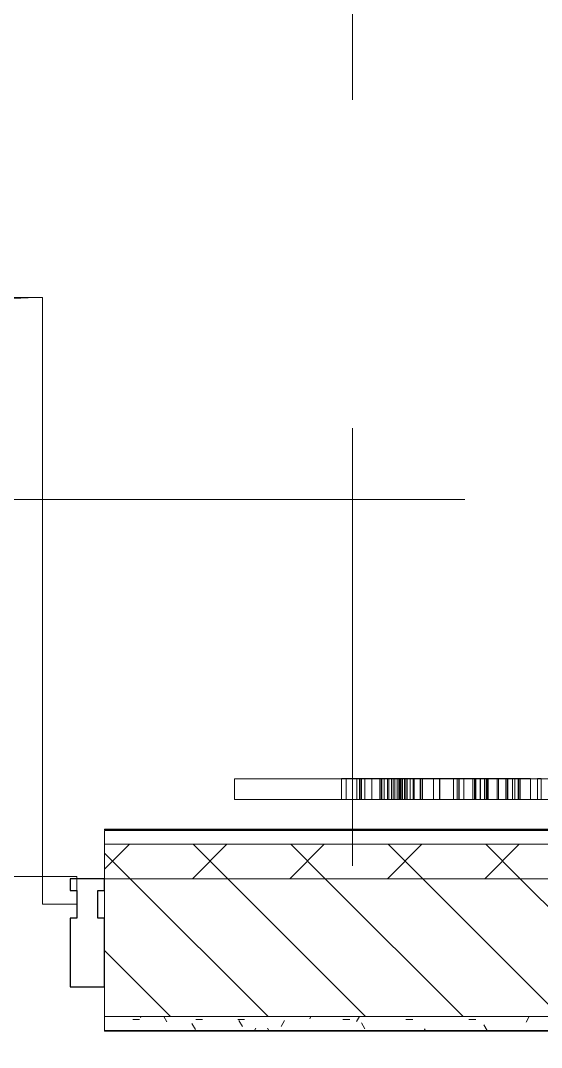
# Model space of a CAD drawing. Header units: millimetres. Extents: x 1322 to 199238, y -8553 to 29000.
# Drawn here: x 39947 to 40703, y 16205 to 17695 of the extents above; entities that cross this region are included whole.
import ezdxf

# ---------------------------------------------------------------- set-up
doc = ezdxf.new("R2010")
doc.units = ezdxf.units.MM
doc.linetypes.add('Осевая', pattern=[3175, 635, -476.25, 1587.5, -476.25])
for name, color, linetype, lineweight in [('A-DETL-GENF', 7, 'Continuous', 9), ('A-DOOR', 7, 'Continuous', 9), ('A-DOOR-1', 7, 'Continuous', 13), ('A-GLAZ-CWMG', 7, 'Continuous', 9), ('A-GLAZ-CWMG-1', 7, 'Continuous', 25), ('A-WALL', 7, 'Continuous', 9), ('I-WALL', 7, 'Continuous', 9), ('Оси-2', 7, 'Осевая', 9)]:
    doc.layers.add(name, color=color, linetype=linetype, lineweight=lineweight)
for name, color, linetype, lineweight, true_color in [('A-WALL-1', 7, 'Continuous', 9, 0x3c3c3c), ('A-WALL-FNSH-1', 7, 'Continuous', 9, 0x3c3c3c), ('I-FURN-1', 7, 'Continuous', 9, 0xf0f0f0)]:
    doc.layers.add(name, color=color, linetype=linetype, lineweight=lineweight, true_color=true_color)

# ---------------------------------------------------------------- blocks, each defined once
blk = doc.blocks.new('Дверь_Витражная_остекление_ - ВВ-14 остекление-32472302-План размещения напольных электротехнических лючков и розеток 1 этажа в осях 23_1-33')
at = {"layer": 'A-DETL-GENF'}
for p, q in [((-790, -20), (-835, -20)), ((-835, -20), (-835, -860)), ((-790, -860), (-790, -20)), ((840, -20), (840, -850)), ((885, -850), (885, -20)), ((-835, -860), (-790, -860)), ((840, -850), (885, -850))]:
    blk.add_line(p, q, dxfattribs=at)
at = {"layer": 'A-DOOR'}
for p, q in [((-835, -860), (-835, -20)), ((835, -850), (835, -20))]:
    blk.add_line(p, q, dxfattribs=at)
for centre, radius, start, end in [((-835, -20), 840, 270, 0), ((835, -20), 830, 180, 270)]:
    blk.add_arc(centre, radius, start, end, dxfattribs=at)
at = {"layer": 'A-DOOR-1'}
for p, q in [((-885, 20), (-835, 20)), ((-885, -20), (-885, 20)), ((-835, 20), (-835, -20)), ((835, 20), (885, 20)), ((835, -20), (835, 20)), ((885, 20), (885, -20)), ((-835, -20), (-885, -20)), ((885, -20), (835, -20))]:
    blk.add_line(p, q, dxfattribs=at)
blk = doc.blocks.new('Прямоугольный импост - Импост структурный с накладкой - 160мм Темный-31915521-План размещения напольных электротехнических лючков и розеток 1 этажа в осях 23_1-33')
at = {"layer": 'A-GLAZ-CWMG-1'}
for p, q in [((-25, 0), (-25, 17)), ((-25, 17), (25, 17)), ((25, 17), (25, 0)), ((-15, 0), (-25, 0)), ((-15, -40), (-15, 0)), ((25, 0), (15, 0)), ((15, 0), (15, -40)), ((-25, -140), (-25, -40)), ((-25, -40), (-15, -40)), ((15, -40), (25, -40)), ((25, -40), (25, -140)), ((25, -140), (-25, -140))]:
    blk.add_line(p, q, dxfattribs=at)
blk = doc.blocks.new('Прямоугольный импост - Импост структурный с накладкой - 160мм Темный-31239248-План размещения напольных электротехнических лючков и розеток 1 этажа в осях 23_1-33')
at = {"layer": 'A-GLAZ-CWMG-1'}
for p, q in [((0, 17), (-50, 17)), ((-50, 17), (-50, 0)), ((0, 0), (0, 17)), ((-50, 0), (-40, 0)), ((-40, 0), (-40, -40)), ((-10, -40), (-10, 0)), ((-10, 0), (0, 0)), ((-40, -40), (-50, -40)), ((-50, -40), (-50, -140)), ((0, -40), (-10, -40)), ((0, -140), (0, -40)), ((-50, -140), (0, -140))]:
    blk.add_line(p, q, dxfattribs=at)
blk = doc.blocks.new('вывеска в доо - вывеска в доо-30524903-План размещения напольных электротехнических лючков и розеток 1 этажа в осях 23_1-33')
at = {"layer": 'I-FURN-1'}
for p, q in [((-800, 0), (800, 0)), ((355, 0), (360.7, 0)), ((360.7, 0), (355, 0)), ((355, 0), (355, -30)), ((361.3, 0), (355.4, 0)), ((360.7, 0), (360.7, -30)), ((371.1, 0), (361.3, 0)), ((370.5, 0), (385.7, 0)), ((385.7, 0), (370.5, 0)), ((370.5, -30), (370.5, 0)), ((370.5, 0), (370.5, -30)), ((386.4, 0), (371.1, 0)), ((385.7, 0), (432.3, 0)), ((404.5, 0), (385.7, 0)), ((385.7, 0), (388.4, 0)), ((387.7, 0), (385.7, 0)), ((385.7, -30), (385.7, 0)), ((432.5, 0), (386.4, 0)), ((387.7, 0), (387.7, -30)), ((388.4, 0), (396.7, 0)), ((393.6, 0), (388.4, 0)), ((388.4, 0), (388.4, -30)), ((403.5, 0), (393.6, 0)), ((393.6, 0), (393.6, -30)), ((396.7, 0), (406.4, 0)), ((396.7, 0), (396.7, -30)), ((417.3, 0), (403.5, 0)), ((403.5, 0), (403.5, -30)), ((432.3, 0), (404.5, 0)), ((404.5, 0), (404.5, -30)), ((404.5, 0), (404.5, -30)), ((406.4, 0), (419, 0)), ((406.4, 0), (406.4, -30)), ((432.3, 0), (417.3, 0)), ((417.3, 0), (417.3, -30)), ((419, 0), (433.9, 0)), ((419, 0), (419, -30)), ((432.3, 0), (467.6, 0)), ((433.6, 0), (432.3, 0)), ((433.9, 0), (432.3, 0)), ((432.3, 0), (437.3, 0)), ((437.1, 0), (432.3, 0)), ((432.3, -30), (432.3, 0)), ((468.5, 0), (432.5, 0)), ((433.6, 0), (433.6, -30)), ((433.6, 0), (433.6, -30)), ((467.6, 0), (433.9, 0)), ((433.9, 0), (450.1, 0)), ((433.9, 0), (433.9, -30)), ((454.5, 0), (434.5, 0)), ((434.5, 0), (434.5, -30)), ((443.2, 0), (437.1, 0)), ((437.1, 0), (437.1, -30)), ((437.3, 0), (443.5, 0)), ((437.3, 0), (437.3, -30)), ((451.6, 0), (443.2, 0)), ((443.2, 0), (443.2, -30)), ((443.5, 0), (452.1, 0)), ((443.5, 0), (443.5, -30)), ((450.1, 0), (474.3, 0)), ((450.1, 0), (450.1, -30)), ((474, 0), (451.6, 0)), ((451.6, 0), (451.6, -30)), ((452.1, 0), (474.3, 0)), ((452.1, 0), (452.1, -30)), ((474.3, 0), (454.5, 0)), ((454.5, 0), (454.5, -30)), ((467.6, 0), (467.6, -30)), ((467.6, 0), (467.6, -30)), ((475.2, 0), (468.5, 0)), ((474, 0), (474, -30)), ((474.3, 0), (502, 0)), ((502, 0), (474.3, 0)), ((474.3, 0), (474.3, -30)), ((477.1, 0), (474.7, 0)), ((474.7, 0), (502, 0)), ((474.7, 0), (474.7, -30)), ((483, 0), (475.6, 0)), ((502, 0), (477.1, 0)), ((477.1, 0), (477.1, -30)), ((482.2, 0), (502, 0)), ((502, 0), (482.2, 0)), ((482.2, -30), (482.2, 0)), ((482.2, 0), (482.2, -30)), ((502.3, 0), (483, 0)), ((502, 0), (527.2, 0)), ((502, 0), (502, -30)), ((502.5, 0), (511.3, 0)), ((511.3, 0), (502.5, 0)), ((502.5, 0), (530.3, 0)), ((531, 0), (502.5, 0)), ((502.5, 0), (502.5, -30)), ((502.5, 0), (502.5, -30)), ((527.2, 0), (502.6, 0)), ((502.6, 0), (502.6, -30)), ((511.4, 0), (502.8, 0)), ((511.3, 0), (540.8, 0)), ((545.1, 0), (511.3, 0)), ((511.3, 0), (539.4, 0)), ((530.3, 0), (511.3, 0)), ((511.3, 0), (511.3, -29.4)), ((511.3, 0), (511.3, -29.4)), ((511.3, -29.4), (511.3, 0)), ((511.3, 0), (511.3, -29.4)), ((560.9, 0), (511.4, 0)), ((527.2, 0), (549.8, 0)), ((527.2, 0), (527.2, -30)), ((549.8, 0), (527.8, 0)), ((527.8, 0), (527.8, -30)), ((530.3, 0), (552.7, 0)), ((530.3, 0), (530.3, -30)), ((552.7, 0), (530.9, 0)), ((530.9, 0), (530.9, -30)), ((553.2, 0), (531, 0)), ((531, 0), (531, -30)), ((539.4, 0), (556.2, 0)), ((539.4, 0), (539.4, -30)), ((540.8, 0), (567.3, 0)), ((540.8, 0), (540.8, -30)), ((559.9, 0), (545.1, 0)), ((545.1, 0), (545.1, -30)), ((549.8, 0), (569.7, 0)), ((549.8, 0), (549.8, -30)), ((569.7, 0), (550.3, 0)), ((550.3, 0), (550.3, -30)), ((552.7, 0), (561.2, 0)), ((552.7, 0), (552.7, -30)), ((561.5, 0), (553.2, 0)), ((553.2, 0), (553.2, -30)), ((558.3, 0), (553.6, 0)), ((553.6, 0), (553.6, -30)), ((556.2, 0), (559.9, 0)), ((556.2, 0), (556.2, -30)), ((559.9, 0), (558.3, 0)), ((558.3, 0), (558.3, -30)), ((564.3, 0), (559.9, 0)), ((559.9, 0), (559.9, -30)), ((568.1, 0), (560.9, 0)), ((561.2, 0), (567.3, 0)), ((561.2, 0), (561.2, -30)), ((567.5, 0), (561.5, 0)), ((561.5, 0), (561.5, -30)), ((567.3, 0), (564.3, 0)), ((564.3, 0), (564.3, -30)), ((567.3, 0), (572.2, 0)), ((567.3, 0), (567.3, -30)), ((567.4, 0), (572.2, 0)), ((572.2, 0), (567.4, 0)), ((567.4, 0), (567.4, -30)), ((572.2, 0), (567.5, 0)), ((567.5, 0), (567.5, -30)), ((572.8, 0), (568.2, 0)), ((569.7, 0), (587, 0)), ((569.7, 0), (569.7, -30)), ((572.2, 0), (570.1, 0)), ((570.1, 0), (570.1, -30)), ((572.2, 0), (576, 0)), ((578.1, 0), (572.2, 0)), ((587, 0), (572.2, 0)), ((572.2, 0), (572.2, -30)), ((582.9, 0), (572.8, 0)), ((576, 0), (582.9, 0)), ((576, 0), (576, -30)), ((582.9, 0), (578.1, 0)), ((578.1, 0), (578.1, -30)), ((583.2, 0), (587, 0)), ((586.3, 0), (583.2, 0)), ((587.3, 0), (583.2, 0)), ((586.3, 0), (586.3, -30)), ((587, 0), (600.9, 0)), ((587, 0), (587, -30)), ((600.9, 0), (587.2, 0)), ((587.2, 0), (587.2, -30)), ((587.5, 0), (589.1, 0)), ((589.1, 0), (587.5, 0)), ((587.5, 0), (587.5, -30)), ((589.5, 0), (587.8, 0)), ((589.1, 0), (589.1, -30)), ((617, 0), (589.5, 0)), ((600.9, 0), (610.9, 0)), ((600.9, 0), (600.9, -30)), ((610.9, 0), (601.1, 0)), ((601.1, 0), (601.1, -30)), ((610.9, 0), (616.9, 0)), ((610.9, 0), (610.9, -30)), ((616.9, 0), (611, 0)), ((611, 0), (611, -30)), ((615.8, 0), (615.8, -30)), ((615.8, 0), (615.8, -30)), ((615.8, -30), (615.8, 0)), ((615.8, 0), (615.8, -30)), ((618.9, 0), (616.9, 0)), ((616.9, 0), (618.9, 0)), ((616.9, 0), (618.9, 0)), ((618.9, 0), (616.9, 0)), ((616.9, 0), (618.9, 0)), ((618.9, 0), (616.9, 0)), ((616.9, 0), (616.9, -30)), ((616.9, 0), (616.9, -30)), ((620.1, 0), (618.1, 0)), ((622.8, 0), (618.9, 0)), ((618.9, 0), (644.9, 0)), ((618.9, 0), (644.9, 0)), ((644.9, 0), (618.9, 0)), ((618.9, 0), (618.9, -30)), ((645.1, 0), (620.1, 0)), ((638, 0), (622.8, 0)), ((622.8, -30), (622.8, 0)), ((644.9, 0), (638, 0)), ((638, 0), (638, -30)), ((800, 0), (645.1, 0)), ((582.9, -0.1), (582.9, -30)), ((644.9, -1.1), (644.9, -30)), ((644.9, -1.1), (644.9, -30)), ((644.9, -1.1), (644.9, -30)), ((644.9, -1.1), (644.9, -30)), ((800, -30), (800, 0)), ((800, -30), (-800, -30)), ((355, -30.5), (360.7, -30.5)), ((360.7, -30.5), (355, -30.5)), ((355.4, -30), (361.3, -30)), ((361.3, -30), (371.1, -30)), ((370.5, -30.5), (385.7, -30.5)), ((385.7, -30.5), (370.5, -30.5)), ((371.1, -30), (386.4, -30)), ((385.7, -30.5), (404.5, -30.5)), ((432.3, -30.5), (385.7, -30.5)), ((385.7, -30.5), (387.7, -30.5)), ((388.4, -30.5), (385.7, -30.5)), ((386.4, -30), (432.5, -30)), ((388.4, -30.5), (393.6, -30.5)), ((396.7, -30.5), (388.4, -30.5)), ((393.6, -30.5), (403.5, -30.5)), ((406.4, -30.5), (396.7, -30.5)), ((403.5, -30.5), (417.3, -30.5)), ((404.5, -30.5), (432.3, -30.5)), ((419, -30.5), (406.4, -30.5)), ((417.3, -30.5), (432.3, -30.5)), ((433.9, -30.5), (419, -30.5)), ((432.3, -30.5), (433.6, -30.5)), ((467.6, -30.5), (432.3, -30.5)), ((432.3, -30.5), (433.9, -30.5)), ((432.3, -30.5), (437.1, -30.5)), ((437.3, -30.5), (432.3, -30.5)), ((432.5, -30), (468.5, -30)), ((433.9, -30.5), (467.6, -30.5)), ((450.1, -30.5), (433.9, -30.5)), ((434.5, -30.5), (454.5, -30.5)), ((437.1, -30.5), (443.2, -30.5)), ((443.5, -30.5), (437.3, -30.5)), ((443.2, -30.5), (451.6, -30.5)), ((452.1, -30.5), (443.5, -30.5)), ((474.3, -30.5), (450.1, -30.5)), ((451.6, -30.5), (474, -30.5)), ((474.3, -30.5), (452.1, -30.5)), ((454.5, -30.5), (474.3, -30.5)), ((468.5, -30), (475.2, -30)), ((502, -30.5), (474.3, -30.5)), ((474.3, -30.5), (502, -30.5)), ((474.7, -30.5), (477.1, -30.5)), ((502, -30.5), (474.7, -30.5)), ((475.6, -30), (483, -30)), ((477.1, -30.5), (502, -30.5)), ((482.2, -30.5), (502, -30.5)), ((502, -30.5), (482.2, -30.5)), ((483, -30), (502.3, -30)), ((527.2, -30.5), (502, -30.5)), ((502.5, -30.5), (511.3, -30.5)), ((511.3, -30.5), (502.5, -30.5)), ((502.5, -30.5), (531, -30.5)), ((530.3, -30.5), (502.5, -30.5)), ((502.6, -30.5), (527.2, -30.5)), ((502.8, -30), (511.4, -30)), ((511.3, -30.5), (545.1, -30.5)), ((540.8, -30.5), (511.3, -30.5)), ((511.3, -30.5), (530.3, -30.5)), ((539.4, -30.5), (511.3, -30.5)), ((511.4, -30), (560.9, -30)), ((549.8, -30.5), (527.2, -30.5)), ((527.8, -30.5), (549.8, -30.5)), ((552.7, -30.5), (530.3, -30.5)), ((530.9, -30.5), (552.7, -30.5)), ((531, -30.5), (553.2, -30.5)), ((556.2, -30.5), (539.4, -30.5)), ((567.3, -30.5), (540.8, -30.5)), ((545.1, -30.5), (559.9, -30.5)), ((569.7, -30.5), (549.8, -30.5)), ((550.3, -30.5), (569.7, -30.5)), ((561.2, -30.5), (552.7, -30.5)), ((553.2, -30.5), (561.5, -30.5)), ((553.6, -30.5), (558.3, -30.5)), ((559.9, -30.5), (556.2, -30.5)), ((558.3, -30.5), (559.9, -30.5)), ((559.9, -30.5), (564.3, -30.5)), ((560.9, -30), (568.1, -30)), ((567.3, -30.5), (561.2, -30.5)), ((561.5, -30.5), (567.5, -30.5)), ((564.3, -30.5), (567.3, -30.5)), ((572.2, -30.5), (567.3, -30.5)), ((567.4, -30.5), (572.2, -30.5)), ((572.2, -30.5), (567.4, -30.5)), ((567.5, -30.5), (572.2, -30.5)), ((568.2, -30), (572.8, -30)), ((587, -30.5), (569.7, -30.5)), ((570.1, -30.5), (572.2, -30.5)), ((572.2, -30.5), (578.1, -30.5)), ((576, -30.5), (572.2, -30.5)), ((572.2, -30.5), (587, -30.5)), ((572.8, -30), (582.9, -30)), ((582.9, -30.5), (576, -30.5)), ((578.1, -30.5), (586.3, -30.5)), ((587, -30.5), (582.9, -30.5)), ((583.2, -30), (587.3, -30)), ((600.9, -30.5), (587, -30.5)), ((587.2, -30.5), (600.9, -30.5)), ((587.5, -30.5), (589.1, -30.5)), ((589.1, -30.5), (587.5, -30.5)), ((587.8, -30), (589.5, -30)), ((589.5, -30), (617, -30)), ((610.9, -30.5), (600.9, -30.5)), ((601.1, -30.5), (610.9, -30.5)), ((616.9, -30.5), (610.9, -30.5)), ((611, -30.5), (616.9, -30.5)), ((618.9, -30.5), (616.9, -30.5)), ((616.9, -30.5), (618.9, -30.5)), ((616.9, -30.5), (618.9, -30.5)), ((618.9, -30.5), (616.9, -30.5)), ((616.9, -30.5), (618.9, -30.5)), ((618.9, -30.5), (616.9, -30.5)), ((618.1, -30), (620.1, -30)), ((644.9, -30.5), (618.9, -30.5)), ((618.9, -30.5), (622.8, -30.5)), ((618.9, -30.5), (644.9, -30.5)), ((644.9, -30.5), (618.9, -30.5)), ((620.1, -30), (645.1, -30)), ((622.8, -30.5), (638, -30.5)), ((638, -30.5), (644.9, -30.5)), ((645.1, -30), (800, -30))]:
    blk.add_line(p, q, dxfattribs=at)

msp = doc.modelspace()

# ---------------------------------------------------------------- hatches: boundary and pattern name
at = {"layer": 'I-WALL'}
h = msp.add_hatch(dxfattribs=at)
h.set_pattern_fill('FP_5', color=256, style=0, pattern_type=2)
h.set_pattern_definition([(45, (-75531.33, 0), (-70.71068, 70.71068), []), (135, (-75531.33, 0), (-70.71068, -70.71068), [])])
h.paths.add_polyline_path([(41268.5, 16450), (42278.7, 16450), (42278.7, 16500), (40069.1, 16500), (40069.1, 16450), (41102.2, 16450)])
h = msp.add_hatch(dxfattribs=at)
h.set_pattern_fill('FP_4', color=256, style=0, pattern_type=2)
h.set_pattern_definition([(135, (-75531.33, 0), (-70.71068, -70.71068), [])])
h.paths.add_polyline_path([(42266.1, 16250), (42478.7, 16250), (42478.7, 16450), (40069.1, 16450), (40069.1, 16250), (41601, 16250)])
h = msp.add_hatch(dxfattribs=at)
h.set_pattern_fill('FP_31', color=256, style=0, pattern_type=2)
h.set_pattern_definition([(0, (-75531.326, 0), (121.92, 30.48), [10.058, -81.382, 10.058, -81.382, -487.68]), (0, (-75531.326, 0), (121.92, 30.48), [-182.88, 10.058, -172.822, 10.058, -81.382, -213.36]), (0, (-75531.326, 0), (121.92, 30.48), [-457.2, 10.058, -50.902, 10.058, -142.342]), (120, (-75485.606, 15.24), (-87.356454, 90.345817), [10.058, -81.382, 10.058, -81.382, -487.68]), (120, (-75485.606, 15.24), (-87.356454, 90.345817), [-182.88, 10.058, -172.822, 10.058, -81.382, -213.36]), (120, (-75485.606, 15.24), (-87.356454, 90.345817), [-457.2, 10.058, -50.902, 10.058, -142.342]), (240, (-75470.366, 76.2), (-34.563546, -120.825817), [10.058, -81.382, 10.058, -81.382, -487.68]), (240, (-75470.366, 76.2), (-34.563546, -120.825817), [-182.88, 10.058, -172.822, 10.058, -81.382, -213.36]), (240, (-75470.366, 76.2), (-34.563546, -120.825817), [-457.2, 10.058, -50.902, 10.058, -142.342])])
h.paths.add_polyline_path([(41601, 16230), (42278.7, 16230), (42278.7, 16250), (40069.1, 16250), (40069.1, 16230), (41268.5, 16230)])

# ---------------------------------------------------------------- linework, layer by layer
at = {"layer": 'A-WALL'}
for p, q in [((42228.7, 16500), (40069.1, 16500)), ((40069.1, 16230), (42258.7, 16230))]:
    msp.add_line(p, q, dxfattribs=at)
at = {"layer": 'A-WALL-1'}
for p, q in [((40069.1, 16500), (40069.1, 16230)), ((42278.7, 16450), (40069.1, 16450)), ((40069.1, 16250), (42278.7, 16250))]:
    msp.add_line(p, q, dxfattribs=at)
at = {"layer": 'A-WALL-FNSH-1'}
for p, q in [((41108.2, 16522), (40069.1, 16522)), ((40069.1, 16522), (40069.1, 16521)), ((41108.2, 16521), (40069.1, 16521)), ((41108.2, 16520), (40069.1, 16520)), ((40069.1, 16520), (40069.1, 16500)), ((40069.1, 16230), (40069.1, 16229)), ((40069.1, 16229), (42257.7, 16229))]:
    msp.add_line(p, q, dxfattribs=at)
at = {"layer": 'Оси-2'}
for p, q in [((40428.7, 593.7), (40428.7, 19415.1)), ((9318.1, 17000), (47228.7, 17000))]:
    msp.add_line(p, q, dxfattribs=at)

# ---------------------------------------------------------------- block references
at = {"layer": 'A-DOOR', "rotation": 180}
msp.add_blockref('Дверь_Витражная_остекление_ - ВВ-14 остекление-32472302-План размещения напольных электротехнических лючков и розеток 1 этажа в осях 23_1-33', (39144.1, 16433), dxfattribs=at)
at = {"layer": 'A-GLAZ-CWMG', "extrusion": (0, 0, -1)}
msp.add_blockref('Прямоугольный импост - Импост структурный с накладкой - 160мм Темный-31915521-План размещения напольных электротехнических лючков и розеток 1 этажа в осях 23_1-33', (-40044.1, 16433), dxfattribs=at)
at = {"layer": 'A-GLAZ-CWMG'}
msp.add_blockref('Прямоугольный импост - Импост структурный с накладкой - 160мм Темный-31239248-План размещения напольных электротехнических лючков и розеток 1 этажа в осях 23_1-33', (40069.1, 16433), dxfattribs=at)
at = {"layer": 'I-FURN-1', "rotation": 180}
msp.add_blockref('вывеска в доо - вывеска в доо-30524903-План размещения напольных электротехнических лючков и розеток 1 этажа в осях 23_1-33', (41057.7, 16565), dxfattribs=at)

doc.saveas('drawing.dxf')
